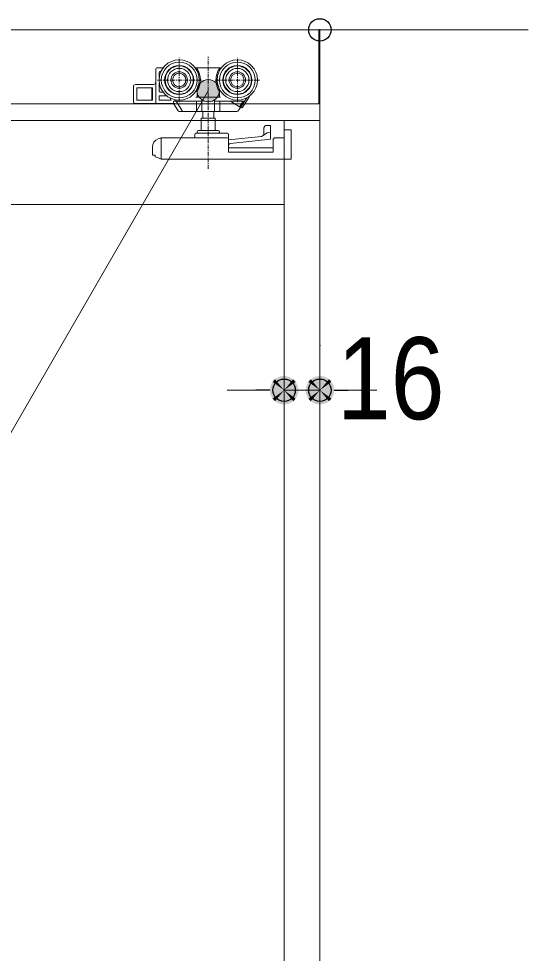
# Model space of a CAD drawing. Units: millimetres, scale not verified. Extents: x -6062 to 6062, y -3045 to 3045.
# Drawn here: x -1570.2 to -1342.3, y -12.6 to 405 of the extents above; entities that cross this region are included whole.
import ezdxf
from ezdxf.enums import TextEntityAlignment as Align

# ---------------------------------------------------------------- set-up
doc = ezdxf.new("R2010")
doc.units = ezdxf.units.MM
doc.header["$LTSCALE"] = 20
doc.header["$PDMODE"] = 32
doc.header["$PDSIZE"] = 10
doc.linetypes.add('USER1', pattern=[2.91, 1.76, -0.4, 0.35, -0.4])
for name, color, linetype, lineweight in [('0-0_3一般', 7, 'Continuous', 15), ('0-1_2寸法-3', 7, 'Continuous', 15), ('0-3_0', 7, 'Continuous', 25), ('0-5_2寸法-2', 7, 'Continuous', 15)]:
    doc.layers.add(name, color=color, linetype=linetype, lineweight=lineweight)
doc.layers.add('0-4_Defpoints', color=7, linetype='Continuous')
doc.styles.add('ＭＳ Ｐゴシック', font='')
doc.styles.get('ＭＳ Ｐゴシック').set_extended_font_data('MS PGothic')

# ---------------------------------------------------------------- blocks, each defined once
blk = doc.blocks.new('_Dot')
at = {"layer": '0-3_0'}
blk.add_line((-10, 0), (-20, 0), dxfattribs=at)
for points in [[(0, 0), (-8.09, 5.88), (-7.29, 6.85)], [(0, 0), (-7.29, 6.85), (-6.37, 7.71)], [(0, 0), (-6.37, 7.71), (-5.36, 8.44)], [(0, 0), (-5.36, 8.44), (-4.26, 9.05)], [(0, 0), (-4.26, 9.05), (-3.09, 9.51)], [(0, 0), (-3.09, 9.51), (-1.87, 9.82)], [(0, 0), (-1.87, 9.82), (-0.63, 9.98)], [(0, 0), (-0.63, 9.98), (0.63, 9.98)], [(0, 0), (0.63, 9.98), (1.87, 9.82)], [(0, 0), (1.87, 9.82), (3.09, 9.51)], [(0, 0), (3.09, 9.51), (4.26, 9.05)], [(0, 0), (4.26, 9.05), (5.36, 8.44)], [(0, 0), (5.36, 8.44), (6.37, 7.71)], [(0, 0), (6.37, 7.71), (7.29, 6.85)], [(0, 0), (7.29, 6.85), (8.09, 5.88)], [(0, 0), (-10, 0), (-9.92, 1.25)], [(0, 0), (-9.92, -1.25), (-10, 0)], [(0, 0), (-9.92, 1.25), (-9.69, 2.49)], [(0, 0), (-9.69, -2.49), (-9.92, -1.25)], [(0, 0), (-9.69, 2.49), (-9.3, 3.68)], [(0, 0), (-9.3, -3.68), (-9.69, -2.49)], [(0, 0), (-9.3, 3.68), (-8.76, 4.82)], [(0, 0), (-8.76, -4.82), (-9.3, -3.68)], [(0, 0), (-8.76, 4.82), (-8.09, 5.88)], [(0, 0), (-8.09, -5.88), (-8.76, -4.82)], [(0, 0), (-7.29, -6.85), (-8.09, -5.88)], [(0, 0), (-6.37, -7.71), (-7.29, -6.85)], [(0, 0), (-5.36, -8.44), (-6.37, -7.71)], [(0, 0), (-4.26, -9.05), (-5.36, -8.44)], [(0, 0), (-3.09, -9.51), (-4.26, -9.05)], [(0, 0), (-1.87, -9.82), (-3.09, -9.51)], [(0, 0), (-0.63, -9.98), (-1.87, -9.82)], [(0, 0), (0.63, -9.98), (-0.63, -9.98)], [(0, 0), (8.09, 5.88), (8.76, 4.82)], [(0, 0), (8.76, 4.82), (9.3, 3.68)], [(0, 0), (9.3, 3.68), (9.69, 2.49)], [(0, 0), (9.69, 2.49), (9.92, 1.25)], [(0, 0), (9.92, 1.25), (10, 0)], [(0, 0), (1.87, -9.82), (0.63, -9.98)], [(0, 0), (3.09, -9.51), (1.87, -9.82)], [(0, 0), (4.26, -9.05), (3.09, -9.51)], [(0, 0), (5.36, -8.44), (4.26, -9.05)], [(0, 0), (6.37, -7.71), (5.36, -8.44)], [(0, 0), (7.29, -6.85), (6.37, -7.71)], [(0, 0), (8.09, -5.88), (7.29, -6.85)], [(0, 0), (8.76, -4.82), (8.09, -5.88)], [(0, 0), (9.3, -3.68), (8.76, -4.82)], [(0, 0), (9.69, -2.49), (9.3, -3.68)], [(0, 0), (9.92, -1.25), (9.69, -2.49)], [(0, 0), (10, 0), (9.92, -1.25)]]:
    blk.add_solid(points, dxfattribs=at)
blk = doc.blocks.new('グループ-19')
at = {"layer": '0-0_3一般'}
for p, q in [((-60256.5, 8000), (8903.5, 8000)), ((7040, 8000), (7040, -40000)), ((5572, 7652), (5572, 7352)), ((5582, 7662), (5639.5, 7662)), ((5604, 7578.7), (5604, 7622)), ((5614, 7632), (5620.8, 7632)), ((5924.5, 7662), (5942, 7662)), ((5942, 7659.3), (5942, 7654.4)), ((5942, 7654.4), (5942, 7634.4)), ((6142, 7662), (6159.5, 7662)), ((6142, 7654.4), (6142, 7659.3)), ((6142, 7634.4), (6142, 7654.4)), ((5604, 7452), (5604, 7525.2)), ((5372, 7362), (5372, 7492)), ((5552, 7512), (5392, 7512)), ((5538.4, 7482), (5538.4, 7372)), ((5639.5, 7442), (5614, 7442)), ((5932.2, 7452.4), (5932, 7452.5)), ((6142, 7449.5), (6142, 7398)), ((6151.8, 7452.4), (6152, 7452.5)), ((5572, 7342), (5572, 7352)), ((5668.9, 7412), (5602, 7412)), ((5747.4, 7372), (5744.9, 7375.8)), ((5805.8, 7282), (5753.9, 7362)), ((5970, 7362), (5759.3, 7362)), ((5942, 7398), (5932, 7398)), ((5938.1, 7282), (5938.1, 7362)), ((5985.7, 7371.5), (5985.8, 7372)), ((5985.8, 7372), (5985.8, 7282)), ((6098.2, 7282), (6098.2, 7372)), ((6113.5, 7362), (6114, 7362)), ((6360.4, 7362), (6114, 7362)), ((6152, 7398), (6142, 7398)), ((6145.9, 7282), (6145.9, 7362)), ((6320.8, 7310.9), (6242.2, 7362)), ((6320.8, 7310.9), (6354, 7362)), ((6368.8, 7366.5), (6331.7, 7309.4)), ((6395.5, 7380.1), (6345.6, 7303.3)), ((6385.8, 7392.7), (6368.8, 7366.5)), ((6411, 7403.9), (6395.5, 7380.1)), ((6411, 7403.9), (6407.5, 7406.1)), ((5392, 7342), (5572, 7342)), ((5721.1, 7342), (5572, 7342)), ((5743, 7342), (5721.1, 7342)), ((5773.6, 7276.5), (5731.1, 7342)), ((5812.3, 7272), (5817.8, 7272)), ((5944, 7272), (5817.8, 7272)), ((5943.7, 7272), (5944, 7272)), ((5988.3, 7272), (5944, 7272)), ((5988.1, 7272.1), (5988.3, 7272)), ((6095.7, 7272), (5988.3, 7272)), ((5992.5, 7272), (5992.5, 7210)), ((6091.5, 7210), (6091.5, 7272)), ((6095.9, 7272.1), (6095.7, 7272)), ((6140, 7272), (6095.7, 7272)), ((6296.6, 7272), (6140, 7272)), ((6140.3, 7272), (6140, 7272)), ((6331.7, 7309.4), (6313.3, 7281.1)), ((6321.2, 7311.1), (6320.8, 7310.9)), ((6333, 7311.4), (6345.6, 7303.3)), ((-9520, 7190), (7040, 7190)), ((6105, 7210), (5979, 7210)), ((5979, 7210), (5979, 7100)), ((6105, 7100), (6105, 7210)), ((6720, 7190), (6720, -39740)), ((7040, 7190), (7040, -39740)), ((5954, 7100), (6130, 7100)), ((6538, 7060.2), (6538, 7112)), ((6545.4, 7138.6), (6545.7, 7139.2)), ((6557.6, 7144.7), (6558, 7144.7)), ((6597.6, 7144.7), (6558, 7144.7)), ((6598, 7144.4), (6598, 7144.4)), ((6722, 7106), (6722, 7036)), ((5593.9, 7025.4), (5602.6, 7028.7)), ((5612.5, 7032.4), (5602.6, 7028.7)), ((5612.5, 7032.4), (5620.3, 7035.3)), ((5622, 7026.3), (5622, 7026)), ((5622, 6846), (5622, 7026)), ((5623.8, 7036), (6212, 7036)), ((5922, 7046), (5922, 7066)), ((5932, 7076), (5988.7, 7076)), ((6095.3, 7076), (5988.7, 7076)), ((6095.3, 7076), (6212, 7076)), ((6222, 7066), (6222, 7046)), ((6222, 7026), (6222, 7046)), ((6222, 7026), (6222, 6908)), ((6622, 7016), (6622, 6908)), ((6722, 7036), (6642, 7036)), ((6784, 6880), (6784, 7094)), ((6622, 6946), (6222, 6946)), ((5567.4, 6866.5), (5567.4, 6880)), ((5602.6, 6853.3), (5567.4, 6866.5)), ((5602.6, 6853.3), (5622, 6846)), ((6622, 6908), (6222, 6908)), ((5622, 6846), (6782, 6846)), ((-9200, 6440), (6720, 6440))]:
    blk.add_line(p, q, dxfattribs=at)
at = {"layer": '0-0_3一般', "linetype": 'USER1'}
for p, q in [((5782, 7354), (5782, 7750)), ((6042, 6758.4), (6042, 7758.4)), ((6302, 7354), (6302, 7750)), ((5980, 7552), (5584, 7552)), ((6500, 7552), (6104, 7552))]:
    blk.add_line(p, q, dxfattribs=at)
at = {"layer": '0-0_3一般'}
for points in [[(7030, 7340), (-58550, 7340), (-58550, 8000), (7030, 8000)], [(5402, 7372), (5542, 7372), (5542, 7482), (5402, 7482)]]:
    blk.add_lwpolyline(points, close=True, dxfattribs=at)
for points in [[(5942, 7659.3), (5942, 7662), (6142, 7662), (6142, 7659.3)], [(5942, 7449.5), (5941.7, 7449.6), (5941.5, 7449.7), (5941.2, 7449.7), (5941, 7449.8), (5940.7, 7449.9), (5940.5, 7449.9), (5940.2, 7450), (5940, 7450.1), (5939.7, 7450.2), (5939.5, 7450.2), (5939.2, 7450.3), (5939, 7450.4), (5938.7, 7450.5), (5938.5, 7450.5), (5938.2, 7450.6), (5938, 7450.7), (5937.7, 7450.8), (5937.5, 7450.8), (5937.2, 7450.9), (5937, 7451), (5936.7, 7451.1), (5936.5, 7451.1), (5936.2, 7451.2), (5936, 7451.3), (5935.7, 7451.4), (5935.5, 7451.4), (5935.2, 7451.5), (5935, 7451.6), (5934.7, 7451.7), (5934.5, 7451.7), (5934.2, 7451.8), (5934, 7451.9), (5933.7, 7452), (5933.5, 7452), (5933.2, 7452.1), (5933, 7452.2), (5932.7, 7452.3), (5932.5, 7452.3), (5932.2, 7452.4)], [(6142, 7398), (5942, 7398), (5942, 7449.5)], [(6142, 7449.5), (6142.3, 7449.6), (6142.5, 7449.7), (6142.8, 7449.7), (6143, 7449.8), (6143.3, 7449.9), (6143.5, 7449.9), (6143.8, 7450), (6144, 7450.1), (6144.3, 7450.2), (6144.5, 7450.2), (6144.8, 7450.3), (6145, 7450.4), (6145.3, 7450.5), (6145.5, 7450.5), (6145.8, 7450.6), (6146, 7450.7), (6146.3, 7450.8), (6146.5, 7450.8), (6146.8, 7450.9), (6147, 7451), (6147.3, 7451.1), (6147.5, 7451.1), (6147.8, 7451.2), (6148, 7451.3), (6148.3, 7451.4), (6148.5, 7451.4), (6148.8, 7451.5), (6149, 7451.6), (6149.3, 7451.7), (6149.5, 7451.7), (6149.8, 7451.8), (6150, 7451.9), (6150.3, 7452), (6150.5, 7452), (6150.8, 7452.1), (6151, 7452.2), (6151.3, 7452.3), (6151.5, 7452.3), (6151.8, 7452.4)], [(5602, 7412), (5602, 7372), (5711.6, 7372), (5698.2, 7392.7)], [(5747.4, 7372), (5753.9, 7362), (5731.1, 7362), (5731.1, 7352)], [(5970, 7362), (5970.5, 7362), (5971, 7362), (5971.5, 7362.1), (5972, 7362.1), (5972.5, 7362.2), (5973, 7362.3), (5973.6, 7362.4), (5974.1, 7362.5), (5974.6, 7362.6), (5975.1, 7362.7), (5975.6, 7362.8), (5976.1, 7363), (5976.6, 7363.1), (5977.1, 7363.3), (5977.6, 7363.5), (5978.1, 7363.7), (5978.7, 7363.9), (5979.2, 7364.1), (5979.7, 7364.3), (5980.2, 7364.5), (5980.7, 7364.8), (5981.2, 7365), (5981.6, 7365.3), (5982.1, 7365.6), (5982.5, 7365.9), (5982.9, 7366.2), (5983.2, 7366.5), (5983.6, 7366.9), (5983.9, 7367.2), (5984.2, 7367.6), (5984.4, 7368), (5984.7, 7368.4), (5984.9, 7368.8), (5985.1, 7369.2), (5985.2, 7369.6), (5985.4, 7370.1), (5985.5, 7370.5), (5985.6, 7371), (5985.7, 7371.5)], [(6098.2, 7372), (6098.3, 7371.5), (6098.4, 7371), (6098.5, 7370.5), (6098.6, 7370.1), (6098.8, 7369.6), (6098.9, 7369.2), (6099.1, 7368.8), (6099.3, 7368.4), (6099.6, 7368), (6099.8, 7367.6), (6100.1, 7367.2), (6100.4, 7366.9), (6100.8, 7366.5), (6101.1, 7366.2), (6101.5, 7365.9), (6101.9, 7365.6), (6102.4, 7365.3), (6102.8, 7365), (6103.3, 7364.8), (6103.8, 7364.5), (6104.3, 7364.3), (6104.8, 7364.1), (6105.3, 7363.9), (6105.9, 7363.7), (6106.4, 7363.5), (6106.9, 7363.3), (6107.4, 7363.1), (6107.9, 7363), (6108.4, 7362.8), (6108.9, 7362.7), (6109.4, 7362.6), (6109.9, 7362.5), (6110.4, 7362.4), (6111, 7362.3), (6111.5, 7362.2), (6112, 7362.1), (6112.5, 7362.1), (6113, 7362), (6113.5, 7362)], [(5805.8, 7282), (5812.3, 7272), (5782, 7272)], [(5938.1, 7282), (5938.1, 7281.7), (5938.1, 7281.3), (5938.2, 7281), (5938.2, 7280.7), (5938.3, 7280.4), (5938.3, 7280.1), (5938.4, 7279.8), (5938.4, 7279.4), (5938.5, 7279.1), (5938.6, 7278.8), (5938.6, 7278.5), (5938.7, 7278.2), (5938.8, 7277.9), (5938.9, 7277.6), (5939, 7277.3), (5939.1, 7276.9), (5939.2, 7276.6), (5939.3, 7276.3), (5939.4, 7276), (5939.6, 7275.7), (5939.7, 7275.4), (5939.8, 7275.1), (5940, 7274.8), (5940.2, 7274.6), (5940.3, 7274.3), (5940.5, 7274.1), (5940.7, 7273.8), (5940.9, 7273.6), (5941.1, 7273.4), (5941.3, 7273.2), (5941.5, 7273), (5941.8, 7272.9), (5942, 7272.7), (5942.3, 7272.6), (5942.5, 7272.4), (5942.8, 7272.3), (5943.1, 7272.2), (5943.4, 7272.1), (5943.7, 7272)], [(5985.8, 7282), (5985.8, 7281.7), (5985.8, 7281.4), (5985.8, 7281.2), (5985.8, 7280.9), (5985.8, 7280.6), (5985.8, 7280.3), (5985.8, 7280.1), (5985.8, 7279.8), (5985.8, 7279.5), (5985.8, 7279.2), (5985.8, 7278.9), (5985.8, 7278.7), (5985.8, 7278.4), (5985.8, 7278.1), (5985.9, 7277.8), (5985.9, 7277.5), (5985.9, 7277.2), (5985.9, 7276.9), (5985.9, 7276.7), (5985.9, 7276.4), (5985.9, 7276.1), (5985.9, 7275.8), (5986, 7275.5), (5986, 7275.3), (5986.1, 7275), (5986.1, 7274.7), (5986.2, 7274.5), (5986.3, 7274.3), (5986.4, 7274), (5986.5, 7273.8), (5986.7, 7273.6), (5986.8, 7273.4), (5987, 7273.2), (5987.1, 7273), (5987.3, 7272.8), (5987.5, 7272.6), (5987.7, 7272.4), (5987.9, 7272.3), (5988.1, 7272.1)], [(6098.2, 7282), (6098.2, 7281.7), (6098.2, 7281.4), (6098.2, 7281.2), (6098.2, 7280.9), (6098.2, 7280.6), (6098.2, 7280.3), (6098.2, 7280.1), (6098.2, 7279.8), (6098.2, 7279.5), (6098.2, 7279.2), (6098.2, 7278.9), (6098.2, 7278.7), (6098.2, 7278.4), (6098.2, 7278.1), (6098.1, 7277.8), (6098.1, 7277.5), (6098.1, 7277.2), (6098.1, 7276.9), (6098.1, 7276.7), (6098.1, 7276.4), (6098.1, 7276.1), (6098.1, 7275.8), (6098, 7275.5), (6098, 7275.3), (6097.9, 7275), (6097.9, 7274.7), (6097.8, 7274.5), (6097.7, 7274.3), (6097.6, 7274), (6097.5, 7273.8), (6097.3, 7273.6), (6097.2, 7273.4), (6097, 7273.2), (6096.9, 7273), (6096.7, 7272.8), (6096.5, 7272.6), (6096.3, 7272.4), (6096.1, 7272.3), (6095.9, 7272.1)], [(6145.9, 7282), (6145.9, 7281.7), (6145.9, 7281.3), (6145.8, 7281), (6145.8, 7280.7), (6145.7, 7280.4), (6145.7, 7280.1), (6145.6, 7279.8), (6145.6, 7279.4), (6145.5, 7279.1), (6145.4, 7278.8), (6145.4, 7278.5), (6145.3, 7278.2), (6145.2, 7277.9), (6145.1, 7277.6), (6145, 7277.3), (6144.9, 7276.9), (6144.8, 7276.6), (6144.7, 7276.3), (6144.6, 7276), (6144.4, 7275.7), (6144.3, 7275.4), (6144.2, 7275.1), (6144, 7274.8), (6143.8, 7274.6), (6143.7, 7274.3), (6143.5, 7274.1), (6143.3, 7273.8), (6143.1, 7273.6), (6142.9, 7273.4), (6142.7, 7273.2), (6142.5, 7273), (6142.2, 7272.9), (6142, 7272.7), (6141.7, 7272.6), (6141.5, 7272.4), (6141.2, 7272.3), (6140.9, 7272.2), (6140.6, 7272.1), (6140.3, 7272)], [(6331.7, 7309.4), (6331.9, 7309.7), (6332, 7310), (6332.1, 7310.2), (6332.2, 7310.5), (6332.2, 7310.7), (6332.2, 7311), (6332.2, 7311.2), (6332.2, 7311.4), (6332.1, 7311.5), (6332, 7311.7), (6331.8, 7311.8), (6331.6, 7312), (6331.4, 7312.1), (6331.1, 7312.2), (6330.8, 7312.2), (6330.5, 7312.3), (6330.2, 7312.3), (6329.8, 7312.4), (6329.4, 7312.4), (6328.9, 7312.4), (6328.5, 7312.3), (6328, 7312.3), (6327.5, 7312.3), (6327.1, 7312.2), (6326.7, 7312.2), (6326.2, 7312.1), (6325.8, 7312.1), (6325.4, 7312), (6325, 7312), (6324.6, 7311.9), (6324.2, 7311.8), (6323.8, 7311.8), (6323.4, 7311.7), (6323, 7311.6), (6322.6, 7311.5), (6322.2, 7311.4), (6321.9, 7311.3), (6321.5, 7311.2), (6321.2, 7311.1)], [(6538.1, 7112.1), (6538.1, 7112.8), (6538.2, 7113.5), (6538.2, 7114.2), (6538.2, 7114.9), (6538.3, 7115.6), (6538.3, 7116.3), (6538.4, 7117), (6538.4, 7117.8), (6538.5, 7118.5), (6538.6, 7119.2), (6538.7, 7119.9), (6538.8, 7120.6), (6539, 7121.3), (6539.1, 7122), (6539.3, 7122.7), (6539.4, 7123.4), (6539.6, 7124), (6539.8, 7124.7), (6539.9, 7125.4), (6540.1, 7126.1), (6540.3, 7126.8), (6540.6, 7127.5), (6540.8, 7128.2), (6541, 7128.9), (6541.3, 7129.5), (6541.5, 7130.2), (6541.7, 7130.9), (6542, 7131.5), (6542.3, 7132.2), (6542.6, 7132.8), (6542.8, 7133.5), (6543.1, 7134.1), (6543.4, 7134.8), (6543.7, 7135.4), (6544.1, 7136.1), (6544.4, 7136.7), (6544.7, 7137.3), (6545, 7138), (6545.4, 7138.6)], [(6545.8, 7139.2), (6545.9, 7139.5), (6546.1, 7139.8), (6546.3, 7140.1), (6546.5, 7140.4), (6546.7, 7140.6), (6546.9, 7140.9), (6547.1, 7141.1), (6547.3, 7141.4), (6547.6, 7141.6), (6547.8, 7141.8), (6548.1, 7142), (6548.3, 7142.2), (6548.6, 7142.4), (6548.9, 7142.6), (6549.2, 7142.8), (6549.5, 7142.9), (6549.9, 7143.1), (6550.2, 7143.2), (6550.5, 7143.3), (6550.9, 7143.4), (6551.3, 7143.5), (6551.6, 7143.6), (6552, 7143.7), (6552.3, 7143.8), (6552.7, 7143.9), (6553, 7144), (6553.4, 7144.1), (6553.8, 7144.2), (6554.1, 7144.2), (6554.5, 7144.3), (6554.8, 7144.3), (6555.2, 7144.4), (6555.5, 7144.5), (6555.9, 7144.5), (6556.2, 7144.5), (6556.6, 7144.6), (6556.9, 7144.6), (6557.3, 7144.6), (6557.6, 7144.7)], [(6597.6, 7144.7), (6597.7, 7144.7), (6597.7, 7144.7), (6597.7, 7144.7), (6597.7, 7144.7), (6597.7, 7144.7), (6597.7, 7144.7), (6597.7, 7144.7), (6597.7, 7144.7), (6597.8, 7144.7), (6597.8, 7144.7), (6597.8, 7144.7), (6597.8, 7144.6), (6597.8, 7144.6), (6597.8, 7144.6), (6597.8, 7144.6), (6597.8, 7144.6), (6597.8, 7144.6), (6597.9, 7144.6), (6597.9, 7144.6), (6597.9, 7144.6), (6597.9, 7144.6), (6597.9, 7144.6), (6597.9, 7144.6), (6597.9, 7144.6), (6597.9, 7144.6), (6597.9, 7144.5), (6597.9, 7144.5), (6597.9, 7144.5), (6598, 7144.5), (6598, 7144.5), (6598, 7144.5), (6598, 7144.5), (6598, 7144.5), (6598, 7144.5), (6598, 7144.4), (6598, 7144.4), (6598, 7144.4), (6598, 7144.4), (6598, 7144.4)], [(6598, 7144.4), (6598, 7142.8), (6598, 7136), (6598, 7082.3)], [(6722, 7106), (6782, 7106), (6782, 6846)], [(6782, 7104), (6784, 7104), (6784, 7094)], [(5612.5, 7032.4), (5612.8, 7032.3), (5613.1, 7032.2), (5613.4, 7032.1), (5613.7, 7032), (5614, 7032), (5614.3, 7031.8), (5614.6, 7031.7), (5614.9, 7031.6), (5615.2, 7031.5), (5615.5, 7031.4), (5615.8, 7031.3), (5616.1, 7031.2), (5616.4, 7031.1), (5616.7, 7031), (5617, 7030.9), (5617.3, 7030.7), (5617.6, 7030.6), (5617.9, 7030.5), (5618.2, 7030.4), (5618.5, 7030.2), (5618.8, 7030.1), (5619.1, 7030), (5619.4, 7029.8), (5619.6, 7029.7), (5619.9, 7029.5), (5620.1, 7029.3), (5620.4, 7029.2), (5620.6, 7029), (5620.8, 7028.8), (5620.9, 7028.5), (5621.1, 7028.3), (5621.3, 7028.1), (5621.4, 7027.9), (5621.5, 7027.6), (5621.6, 7027.4), (5621.7, 7027.1), (5621.8, 7026.8), (5621.9, 7026.6), (5622, 7026.3)], [(6222, 7016), (6518, 7047.6), (6568, 7079.1)], [(6568, 7079.1), (6598, 7082.3), (6598, 7022), (6239.9, 6983.7)], [(5567.4, 6880), (5542, 6880), (5542, 6950.5)], [(6782, 6868.8), (6783.4, 6873.7), (6784, 6880)]]:
    blk.add_lwpolyline(points, dxfattribs=at)
for centre, radius in [((5782, 7552), 180), ((5782, 7552), 160), ((6302, 7552), 180), ((6302, 7552), 160), ((5782, 7552), 130), ((5782, 7552), 126), ((5782, 7552), 104), ((5782, 7552), 74), ((5782, 7552), 60), ((6302, 7552), 130), ((6302, 7552), 126), ((6302, 7552), 104), ((6302, 7552), 74), ((6302, 7552), 60)]:
    blk.add_circle(centre, radius, dxfattribs=at)
for centre, radius, start, end in [((5582, 7652), 10, 90, 180), ((5614, 7622), 10, 90, 180), ((5782, 7552), 190, 327.3631, 32.6369), ((6302, 7552), 190, 147.3631, 212.6369), ((5552, 7532), 20, 270, 0), ((5392, 7492), 20, 90, 180), ((5624, 7462), 20, 180, 270), ((5614, 7452), 10, 180, 270), ((5392, 7362), 20, 180, 270), ((5721.1, 7352), 10, 270, 0), ((5759.3, 7372), 10, 213, 270), ((6360.4, 7372), 10, 270, 327), ((5782, 7282), 10, 213, 270), ((5817.8, 7282), 10, 213, 270), ((6296.6, 7292), 20, 270, 327), ((5954, 7088), 12, 90, 180), ((6130, 7088), 12, 0, 90), ((5622, 6950.5), 80, 110.55605, 180), ((5623.8, 7026), 10, 90, 110.55605), ((5912, 7046), 10, 270, 0), ((5932, 7066), 10, 90, 180), ((5954, 7088), 12, 180, 270), ((6130, 7088), 12, 270, 0), ((6212, 7066), 10, 0, 90), ((6212, 7026), 10, 0, 90), ((6642, 7016), 20, 90, 180), ((6242, 6963.8), 20, 96.10164, 180)]:
    blk.add_arc(centre, radius, start, end, dxfattribs=at)

msp = doc.modelspace()

# ---------------------------------------------------------------- hatches: boundary and pattern name
at = {"layer": '0-1_2寸法-3'}
msp.add_hatch(color=256, dxfattribs=at).paths.add_polyline_path([(-1480.39, 372.84, 1), (-1490.41, 372.84, 1)])

# ---------------------------------------------------------------- linework, layer by layer
msp.add_lwpolyline([(-1799.56, 220), (-1573.64, 220), (-1485.4, 372.84)], dxfattribs=at)
msp.add_circle((-1485.4, 372.84), 5.01, dxfattribs=at)
at = {"layer": '0-4_Defpoints'}
for p in [(-1435.5, 400), (-1451.5, 239), (-1435.5, 239)]:
    msp.add_point(p, dxfattribs=at)
at = {"layer": '0-5_2寸法-2'}
for p, q in [((-1451.5, 259), (-1451.3, 259)), ((-1435.5, 259), (-1435.3, 259)), ((-1464.21, 239), (-1476.92, 239)), ((-1435.5, 239), (-1451.5, 239)), ((-1422.79, 239), (-1410.08, 239))]:
    msp.add_line(p, q, dxfattribs=at)

# ---------------------------------------------------------------- block references
at = {"layer": '0-0_3一般', "xscale": 0.05, "yscale": 0.05}
msp.add_blockref('グループ-19', (-1787.5, 0), dxfattribs=at)
at = {"layer": '0-5_2寸法-2', "xscale": 0.6356201, "yscale": 0.6356201}
msp.add_blockref('_Dot', (-1451.5, 239), dxfattribs=at)
at = {"layer": '0-5_2寸法-2', "xscale": 0.6356201, "yscale": 0.6356201, "rotation": 180}
msp.add_blockref('_Dot', (-1435.5, 239), dxfattribs=at)

# ---------------------------------------------------------------- texts
at = {"layer": '0-5_2寸法-2', "style": 'ＭＳ Ｐゴシック', "width": 0.9}
msp.add_text('16', height=36.66, dxfattribs=at).set_placement((-1427.82, 215.03), align=Align.BOTTOM_LEFT)

doc.saveas('drawing.dxf')
